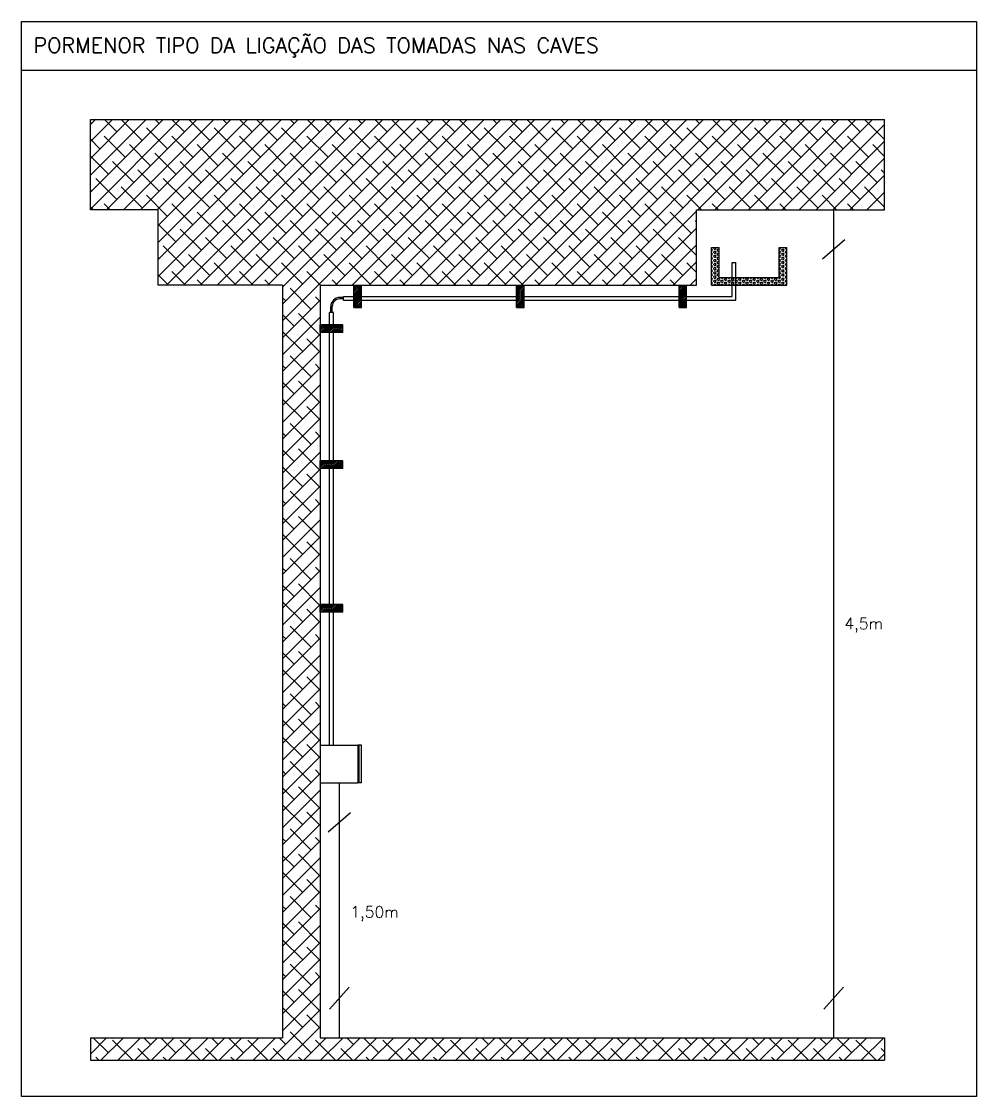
# Model space of a CAD drawing. Header units: millimetres. Extents: x 145 to 60311, y -8355 to 8851.
# Drawn here: x 501.9 to 560.1, y -135.9 to -70.4 of the extents above; entities that cross this region are included whole.
import ezdxf

# ---------------------------------------------------------------- set-up
doc = ezdxf.new("R2010")
doc.units = ezdxf.units.MM
doc.styles.add('ROMANS', font='romans', dxfattribs={"height": 1.2})
pattern_1 = [(45, (-2946.449454, -3413.86917), (-0.0514849203, 0.0514849203), [])]

msp = doc.modelspace()

# ---------------------------------------------------------------- hatches: boundary and pattern name
h = msp.add_hatch()
h.set_pattern_fill('ANSI38', color=252, scale=0.229325, style=0)
h.set_pattern_definition([(45, (-2946.44945, -3413.8692), (-0.5148492, 0.5148492), []), (135, (-2946.44945, -3413.8692), (-1.54454761, 0.5148492), [1.8202668, -1.0921601])])
h.paths.add_polyline_path([(506.06, -132.327), (506.06, -133.703), (554.469, -133.703), (554.469, -132.327), (520.072, -132.327), (520.072, -86.462), (543.005, -86.462), (543.005, -81.876), (554.469, -81.876), (554.469, -76.372), (506.06, -76.372), (506.06, -81.876), (510.201, -81.876), (510.201, -86.462), (517.779, -86.462), (517.779, -132.327)])
h = msp.add_hatch()
h.set_pattern_fill('HEX', color=41, scale=0.022932, style=0)
h.set_pattern_definition([(0, (-2946.44945, -3413.86917), (0, 0.126111754), [0.0728106725, -0.145621345]), (120, (-2946.44945, -3413.86917), (-0.1092159826, -0.063055877), [0.0728106725, -0.145621345]), (60, (-2946.37664, -3413.86917), (-0.1092159826, 0.063055877), [0.0728106725, -0.145621345])])
h.paths.add_polyline_path([(543.922, -84.169), (544.381, -84.169), (544.381, -86.004), (548.05, -86.004), (548.05, -84.169), (548.508, -84.169), (548.508, -86.462), (543.922, -86.462)])
h = msp.add_hatch()
h.set_pattern_fill('ANSI31', color=2, scale=0.022932, style=0)
h.set_pattern_definition(pattern_1)
h.paths.add_polyline_path([(522.119, -86.462), (522.578, -86.462), (522.578, -87.838), (522.119, -87.838)])
h = msp.add_hatch()
h.set_pattern_fill('ANSI31', color=2, scale=0.022932, style=0)
h.set_pattern_definition(pattern_1)
h.paths.add_polyline_path([(532.034, -86.462), (532.493, -86.462), (532.493, -87.838), (532.034, -87.838)])
h = msp.add_hatch()
h.set_pattern_fill('ANSI31', color=2, scale=0.022932, style=0)
h.set_pattern_definition(pattern_1)
h.paths.add_polyline_path([(541.949, -86.462), (542.407, -86.462), (542.407, -87.838), (541.949, -87.838)])
h = msp.add_hatch()
h.set_pattern_fill('ANSI31', color=2, scale=0.022932, style=0)
h.set_pattern_definition(pattern_1)
h.paths.add_polyline_path([(520.072, -89.345), (520.072, -88.886), (521.448, -88.886), (521.448, -89.345)])
h = msp.add_hatch()
h.set_pattern_fill('ANSI31', color=2, scale=0.022932, style=0)
h.set_pattern_definition(pattern_1)
h.paths.add_polyline_path([(520.072, -97.637), (520.072, -97.178), (521.448, -97.178), (521.448, -97.637)])
h = msp.add_hatch()
h.set_pattern_fill('ANSI31', color=2, scale=0.022932, style=0)
h.set_pattern_definition(pattern_1)
h.paths.add_polyline_path([(520.072, -106.388), (520.072, -105.929), (521.448, -105.929), (521.448, -106.388)])

# ---------------------------------------------------------------- linework, layer by layer
for p, q in [((501.86, -70.402), (560.076, -70.402)), ((501.86, -135.908), (501.86, -70.402)), ((560.076, -70.402), (560.076, -135.908)), ((501.86, -73.373), (560.076, -73.373)), ((522.119, -86.462), (522.578, -86.462)), ((532.034, -86.462), (532.493, -86.462)), ((541.949, -86.462), (542.407, -86.462)), ((520.072, -89.345), (520.072, -88.886)), ((520.072, -97.637), (520.072, -97.178)), ((520.072, -106.388), (520.072, -105.929)), ((520.072, -114.496), (522.365, -114.496)), ((522.365, -114.496), (522.365, -116.789)), ((522.595, -114.496), (522.365, -114.496)), ((522.388, -114.496), (522.388, -116.789)), ((522.411, -114.496), (522.411, -116.789)), ((522.434, -114.496), (522.434, -116.789)), ((522.595, -116.789), (522.595, -114.496)), ((520.072, -116.789), (522.365, -116.789)), ((522.595, -116.789), (522.365, -116.789)), ((560.076, -135.908), (501.86, -135.908))]:
    msp.add_line(p, q)
at = {"color": 252}
for p, q in [((506.06, -76.372), (554.469, -76.372)), ((506.06, -81.876), (506.06, -76.372)), ((554.469, -81.876), (554.469, -76.372)), ((510.201, -81.876), (506.06, -81.876)), ((510.201, -86.462), (510.201, -81.876)), ((543.005, -86.462), (543.005, -81.876)), ((543.005, -81.876), (554.469, -81.876)), ((517.779, -86.462), (510.201, -86.462)), ((517.779, -86.462), (517.779, -132.327)), ((520.072, -86.462), (520.072, -132.327)), ((520.072, -86.462), (543.005, -86.462)), ((506.06, -132.327), (517.779, -132.327)), ((506.06, -132.327), (506.06, -133.703)), ((520.072, -132.327), (554.469, -132.327)), ((554.469, -132.327), (554.469, -133.703)), ((506.06, -133.703), (554.469, -133.703))]:
    msp.add_line(p, q, dxfattribs=at)
at = {"color": 3}
for p, q in [((551.354, -81.876), (551.354, -132.327)), ((550.685, -84.871), (552.052, -83.695)), ((521.219, -116.789), (521.219, -132.327)), ((520.55, -119.784), (521.917, -118.609)), ((521.833, -129.247), (520.633, -130.592)), ((551.969, -129.247), (550.768, -130.592))]:
    msp.add_line(p, q, dxfattribs=at)
at = {"color": 41}
for p, q in [((543.922, -86.462), (543.922, -84.169)), ((543.922, -84.169), (544.381, -84.169)), ((544.381, -86.004), (544.381, -84.169)), ((548.05, -86.004), (548.05, -84.169)), ((548.05, -84.169), (548.508, -84.169)), ((548.508, -86.462), (548.508, -84.169)), ((543.922, -86.462), (548.508, -86.462)), ((544.381, -86.004), (548.05, -86.004))]:
    msp.add_line(p, q, dxfattribs=at)
at = {"color": 161}
for p, q in [((545.183, -87.15), (545.183, -85.086)), ((545.183, -85.086), (545.412, -85.086)), ((545.412, -87.379), (545.412, -85.086)), ((520.714, -88.133), (520.714, -87.769)), ((520.806, -88.133), (520.806, -87.769)), ((521.497, -87.219), (521.265, -87.219)), ((521.497, -87.311), (521.265, -87.311)), ((521.497, -87.15), (522.119, -87.15)), ((521.497, -87.379), (521.497, -87.15)), ((521.497, -87.379), (522.119, -87.379)), ((522.578, -87.15), (532.034, -87.15)), ((522.578, -87.379), (532.034, -87.379)), ((532.493, -87.15), (541.949, -87.15)), ((532.493, -87.379), (541.949, -87.379)), ((542.407, -87.15), (545.183, -87.15)), ((542.407, -87.379), (545.412, -87.379)), ((520.645, -88.886), (520.645, -88.133)), ((520.875, -88.133), (520.645, -88.133)), ((520.875, -88.886), (520.875, -88.133)), ((520.645, -97.178), (520.645, -89.345)), ((520.875, -97.178), (520.875, -89.345)), ((520.645, -105.929), (520.645, -97.637)), ((520.645, -105.929), (520.645, -97.774)), ((520.875, -105.929), (520.875, -97.637)), ((520.645, -108.248), (520.645, -106.388)), ((520.645, -114.496), (520.645, -106.388)), ((520.875, -114.496), (520.875, -106.388))]:
    msp.add_line(p, q, dxfattribs=at)
at = {"color": 2}
for p, q in [((522.119, -87.838), (522.119, -86.462)), ((522.578, -87.838), (522.578, -86.462)), ((532.034, -87.838), (532.034, -86.462)), ((532.493, -87.838), (532.493, -86.462)), ((541.949, -87.838), (541.949, -86.462)), ((542.407, -87.838), (542.407, -86.462)), ((522.119, -87.838), (522.578, -87.838)), ((532.034, -87.838), (532.493, -87.838)), ((541.949, -87.838), (542.407, -87.838)), ((521.448, -88.886), (520.072, -88.886)), ((521.448, -89.345), (521.448, -88.886)), ((521.448, -89.345), (520.072, -89.345)), ((521.448, -97.178), (520.072, -97.178)), ((521.448, -97.637), (521.448, -97.178)), ((521.448, -97.637), (520.072, -97.637)), ((521.448, -105.929), (520.072, -105.929)), ((521.448, -106.388), (521.448, -105.929)), ((521.448, -106.388), (520.072, -106.388))]:
    msp.add_line(p, q, dxfattribs=at)
at = {"color": 161}
for radius in [0.55, 0.459]:
    msp.add_arc((521.265, -87.769), radius, 90, 180, dxfattribs=at)

# ---------------------------------------------------------------- texts
at = {"color": 70, "style": 'ROMANS'}
msp.add_text('PORMENOR TIPO DA LIGAÇÃO DAS TOMADAS NAS CAVES', height=0.92547, dxfattribs=at).set_placement((502.592, -72.317))
at = {"color": 2, "style": 'ROMANS'}
for s, p in [('4,5m', (552.023, -107.433)), ('1,50m', (521.908, -125.006))]:
    msp.add_text(s, height=0.688, dxfattribs=at).set_placement(p)

doc.saveas('drawing.dxf')
